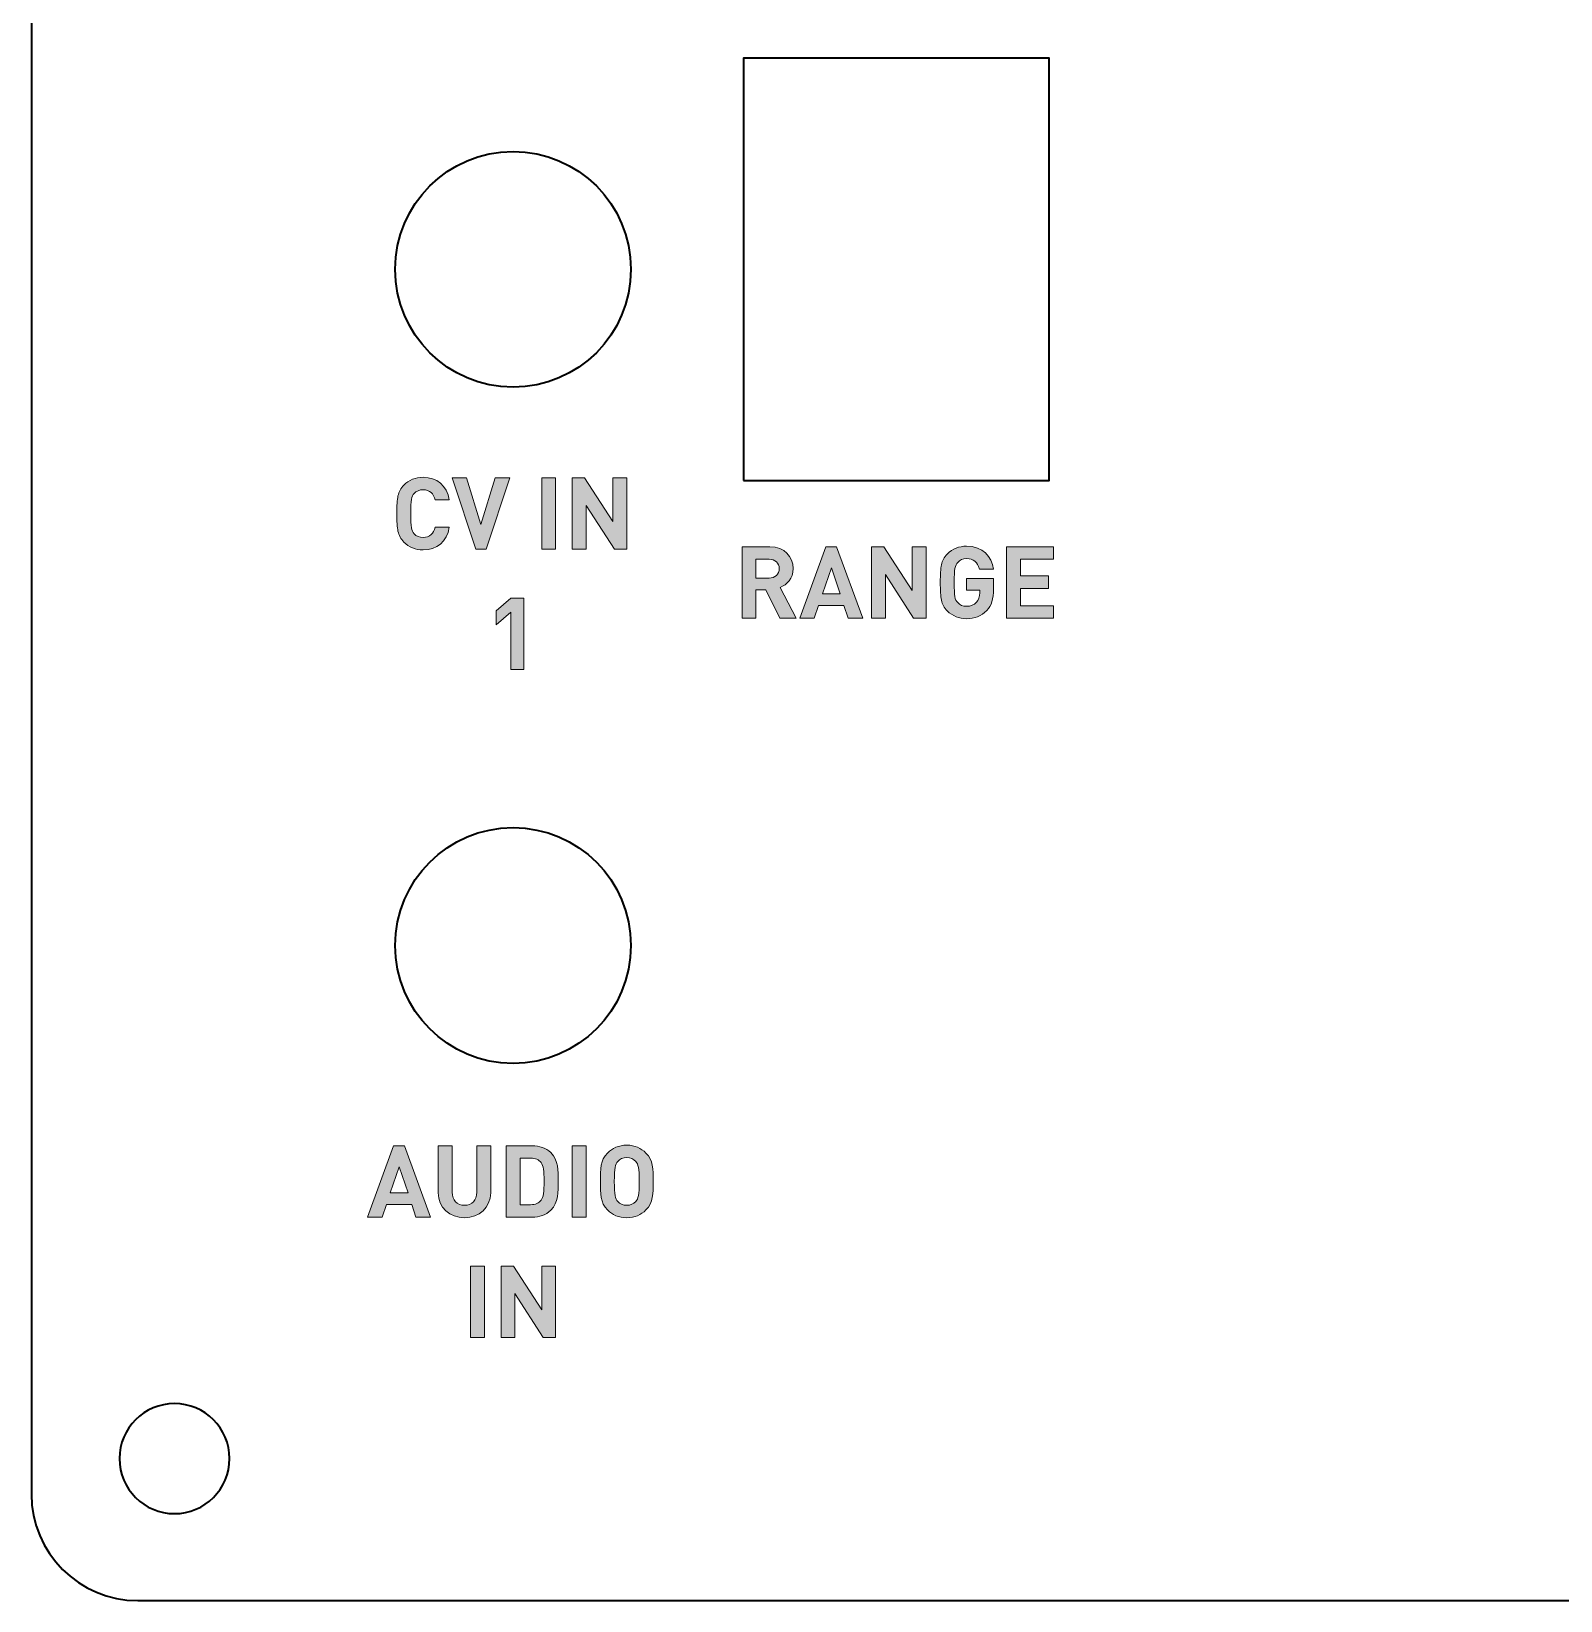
# Model space of a CAD drawing. Header units: millimetres. Extents: x 71 to 221, y 108 to 183.
# Drawn here: x 70.52 to 113.6, y 108 to 152.21 of the extents above; entities that cross this region are included whole.
import ezdxf

# ---------------------------------------------------------------- set-up
doc = ezdxf.new("R2010")
doc.units = ezdxf.units.MM
doc.header["$MEASUREMENT"] = 0
doc.layers.add('Borders', color=7, linetype='Continuous', lineweight=0)

msp = doc.modelspace()

# ---------------------------------------------------------------- hatches: boundary and pattern name
at = {"layer": 'Borders', "true_color": 0xed2024, "transparency": 33554687}
h = msp.add_hatch(color=240, dxfattribs=at)
h.dxf.hatch_style = 2
edge = h.paths.add_edge_path()
edge.add_spline(control_points=[(81.554, 137.602), (81.34, 137.602), (81.159, 137.675), (81.012, 137.822), (80.925, 137.909), (80.871, 138.011), (80.848, 138.124), (80.826, 138.237), (80.814, 138.403), (80.814, 138.623), (80.814, 138.844), (80.826, 139.01), (80.848, 139.123), (80.871, 139.239), (80.925, 139.337), (81.012, 139.425), (81.159, 139.572), (81.34, 139.645), (81.554, 139.645), (81.941, 139.645), (82.225, 139.419), (82.294, 139.01), (82.294, 139.01), (81.896, 139.01), (81.896, 139.01), (81.853, 139.183), (81.746, 139.295), (81.557, 139.295), (81.449, 139.295), (81.365, 139.261), (81.306, 139.191), (81.224, 139.103), (81.207, 139.013), (81.207, 138.623), (81.207, 138.234), (81.224, 138.143), (81.306, 138.056), (81.365, 137.986), (81.449, 137.952), (81.557, 137.952), (81.746, 137.952), (81.853, 138.065), (81.896, 138.237), (81.896, 138.237), (82.294, 138.237), (82.294, 138.237), (82.225, 137.828), (81.938, 137.602), (81.554, 137.602)], knot_values=[0, 0, 0, 0, 1, 1, 1, 2, 2, 2, 3, 3, 3, 4, 4, 4, 5, 5, 5, 6, 6, 6, 7, 7, 7, 8, 8, 8, 9, 9, 9, 10, 10, 10, 11, 11, 11, 12, 12, 12, 13, 13, 13, 14, 14, 14, 15, 15, 15, 16, 16, 16, 16], degree=3, periodic=0)
edge.add_line((81.554, 137.602), (81.554, 137.602))
h = msp.add_hatch(color=240, dxfattribs=at)
h.dxf.hatch_style = 2
h.paths.add_polyline_path([(83.332, 137.619), (83.039, 137.619), (82.375, 139.628), (82.782, 139.628), (83.185, 138.318), (83.589, 139.628), (83.998, 139.628)])
h = msp.add_hatch(color=240, dxfattribs=at)
h.dxf.hatch_style = 2
h.paths.add_polyline_path([(84.896, 139.628), (85.288, 139.628), (85.288, 137.619), (84.896, 137.619)])
h = msp.add_hatch(color=240, dxfattribs=at)
h.dxf.hatch_style = 2
h.paths.add_polyline_path([(86.944, 137.619), (86.148, 138.852), (86.148, 137.619), (85.756, 137.619), (85.756, 139.628), (86.106, 139.628), (86.902, 138.398), (86.902, 139.628), (87.294, 139.628), (87.294, 137.619)])
h = msp.add_hatch(color=240, dxfattribs=at)
h.dxf.hatch_style = 2
edge = h.paths.add_edge_path()
edge.add_spline(control_points=[(91.606, 135.679), (91.606, 135.679), (91.213, 136.48), (91.213, 136.48), (91.213, 136.48), (90.931, 136.48), (90.931, 136.48), (90.931, 136.48), (90.931, 135.679), (90.931, 135.679), (90.931, 135.679), (90.539, 135.679), (90.539, 135.679), (90.539, 135.679), (90.539, 137.688), (90.539, 137.688), (90.539, 137.688), (91.326, 137.688), (91.326, 137.688), (91.735, 137.688), (91.978, 137.408), (91.978, 137.073), (91.978, 136.79), (91.806, 136.615), (91.611, 136.545), (91.611, 136.545), (92.06, 135.679), (92.06, 135.679), (92.06, 135.679), (91.606, 135.679), (91.606, 135.679)], knot_values=[0, 0, 0, 0, 1, 1, 1, 2, 2, 2, 3, 3, 3, 4, 4, 4, 5, 5, 5, 6, 6, 6, 7, 7, 7, 8, 8, 8, 9, 9, 9, 10, 10, 10, 10], degree=3, periodic=0)
edge = h.paths.add_edge_path()
edge.add_spline(control_points=[(91.301, 137.338), (91.301, 137.338), (90.931, 137.338), (90.931, 137.338), (90.931, 137.338), (90.931, 136.807), (90.931, 136.807), (90.931, 136.807), (91.301, 136.807), (91.301, 136.807), (91.473, 136.807), (91.586, 136.917), (91.586, 137.073), (91.586, 137.228), (91.473, 137.338), (91.301, 137.338)], knot_values=[0, 0, 0, 0, 1, 1, 1, 2, 2, 2, 3, 3, 3, 4, 4, 4, 5, 5, 5, 5], degree=3, periodic=0)
edge.add_line((91.301, 137.338), (91.301, 137.338))
h = msp.add_hatch(color=240, dxfattribs=at)
h.dxf.hatch_style = 2
edge = h.paths.add_edge_path()
edge.add_spline(control_points=[(93.059, 137.095), (93.059, 137.095), (92.805, 136.364), (92.805, 136.364), (92.805, 136.364), (93.305, 136.364), (93.305, 136.364), (93.305, 136.364), (93.059, 137.095), (93.059, 137.095)], knot_values=[0, 0, 0, 0, 1, 1, 1, 2, 2, 2, 3, 3, 3, 3], degree=3, periodic=0)
edge = h.paths.add_edge_path()
edge.add_spline(control_points=[(93.528, 135.678), (93.528, 135.678), (93.409, 136.034), (93.409, 136.034), (93.409, 136.034), (92.695, 136.034), (92.695, 136.034), (92.695, 136.034), (92.574, 135.678), (92.574, 135.678), (92.574, 135.678), (92.165, 135.678), (92.165, 135.678), (92.165, 135.678), (92.896, 137.688), (92.896, 137.688), (92.896, 137.688), (93.203, 137.688), (93.203, 137.688), (93.203, 137.688), (93.937, 135.678), (93.937, 135.678), (93.937, 135.678), (93.528, 135.678), (93.528, 135.678)], knot_values=[0, 0, 0, 0, 1, 1, 1, 2, 2, 2, 3, 3, 3, 4, 4, 4, 5, 5, 5, 6, 6, 6, 7, 7, 7, 8, 8, 8, 8], degree=3, periodic=0)
h = msp.add_hatch(color=240, dxfattribs=at)
h.dxf.hatch_style = 2
h.paths.add_polyline_path([(95.373, 135.678), (94.578, 136.912), (94.578, 135.678), (94.185, 135.678), (94.185, 137.688), (94.535, 137.688), (95.331, 136.457), (95.331, 137.688), (95.723, 137.688), (95.723, 135.678)])
h = msp.add_hatch(color=240, dxfattribs=at)
h.dxf.hatch_style = 2
edge = h.paths.add_edge_path()
edge.add_spline(control_points=[(97.431, 135.89), (97.276, 135.732), (97.089, 135.662), (96.864, 135.662), (96.649, 135.662), (96.468, 135.735), (96.321, 135.882), (96.234, 135.969), (96.181, 136.071), (96.158, 136.184), (96.135, 136.296), (96.124, 136.463), (96.124, 136.683), (96.124, 136.903), (96.135, 137.07), (96.158, 137.183), (96.181, 137.298), (96.234, 137.397), (96.321, 137.484), (96.468, 137.631), (96.649, 137.705), (96.864, 137.705), (97.321, 137.705), (97.566, 137.411), (97.62, 137.061), (97.62, 137.061), (97.225, 137.061), (97.225, 137.061), (97.177, 137.256), (97.058, 137.355), (96.864, 137.355), (96.759, 137.355), (96.674, 137.318), (96.613, 137.248), (96.539, 137.155), (96.516, 137.081), (96.516, 136.683), (96.516, 136.288), (96.533, 136.209), (96.613, 136.116), (96.672, 136.045), (96.756, 136.012), (96.864, 136.012), (96.979, 136.012), (97.072, 136.048), (97.143, 136.124), (97.202, 136.192), (97.233, 136.282), (97.233, 136.393), (97.233, 136.393), (97.233, 136.468), (97.233, 136.468), (97.233, 136.468), (96.864, 136.468), (96.864, 136.468), (96.864, 136.468), (96.864, 136.796), (96.864, 136.796), (96.864, 136.796), (97.623, 136.796), (97.623, 136.796), (97.623, 136.796), (97.623, 136.502), (97.623, 136.502), (97.623, 136.209), (97.569, 136.037), (97.431, 135.89)], knot_values=[0, 0, 0, 0, 1, 1, 1, 2, 2, 2, 3, 3, 3, 4, 4, 4, 5, 5, 5, 6, 6, 6, 7, 7, 7, 8, 8, 8, 9, 9, 9, 10, 10, 10, 11, 11, 11, 12, 12, 12, 13, 13, 13, 14, 14, 14, 15, 15, 15, 16, 16, 16, 17, 17, 17, 18, 18, 18, 19, 19, 19, 20, 20, 20, 21, 21, 21, 22, 22, 22, 22], degree=3, periodic=0)
edge.add_line((97.431, 135.89), (97.431, 135.89))
h = msp.add_hatch(color=240, dxfattribs=at)
h.dxf.hatch_style = 2
h.paths.add_polyline_path([(97.99, 135.678), (97.99, 137.688), (99.313, 137.688), (99.313, 137.338), (98.382, 137.338), (98.382, 136.867), (99.175, 136.867), (99.175, 136.517), (98.382, 136.517), (98.382, 136.028), (99.313, 136.028), (99.313, 135.678)])
h = msp.add_hatch(color=240, dxfattribs=at)
h.dxf.hatch_style = 2
h.paths.add_polyline_path([(84.022, 134.232), (84.022, 135.846), (83.613, 135.491), (83.613, 135.886), (84.022, 136.241), (84.389, 136.241), (84.389, 134.232)])
h = msp.add_hatch(color=240, dxfattribs=at)
h.dxf.hatch_style = 2
edge = h.paths.add_edge_path()
edge.add_spline(control_points=[(80.885, 120.221), (80.885, 120.221), (80.631, 119.49), (80.631, 119.49), (80.631, 119.49), (81.131, 119.49), (81.131, 119.49), (81.131, 119.49), (80.885, 120.221), (80.885, 120.221)], knot_values=[0, 0, 0, 0, 1, 1, 1, 2, 2, 2, 3, 3, 3, 3], degree=3, periodic=0)
edge = h.paths.add_edge_path()
edge.add_spline(control_points=[(81.354, 118.803), (81.354, 118.803), (81.235, 119.159), (81.235, 119.159), (81.235, 119.159), (80.521, 119.159), (80.521, 119.159), (80.521, 119.159), (80.4, 118.803), (80.4, 118.803), (80.4, 118.803), (79.99, 118.803), (79.99, 118.803), (79.99, 118.803), (80.721, 120.813), (80.721, 120.813), (80.721, 120.813), (81.029, 120.813), (81.029, 120.813), (81.029, 120.813), (81.763, 118.803), (81.763, 118.803), (81.763, 118.803), (81.354, 118.803), (81.354, 118.803)], knot_values=[0, 0, 0, 0, 1, 1, 1, 2, 2, 2, 3, 3, 3, 4, 4, 4, 5, 5, 5, 6, 6, 6, 7, 7, 7, 8, 8, 8, 8], degree=3, periodic=0)
h = msp.add_hatch(color=240, dxfattribs=at)
h.dxf.hatch_style = 2
edge = h.paths.add_edge_path()
edge.add_spline(control_points=[(82.72, 118.787), (82.307, 118.787), (81.98, 119.066), (81.98, 119.492), (81.98, 119.492), (81.98, 120.813), (81.98, 120.813), (81.98, 120.813), (82.373, 120.813), (82.373, 120.813), (82.373, 120.813), (82.373, 119.506), (82.373, 119.506), (82.373, 119.275), (82.508, 119.137), (82.72, 119.137), (82.931, 119.137), (83.07, 119.275), (83.07, 119.506), (83.07, 119.506), (83.07, 120.813), (83.07, 120.813), (83.07, 120.813), (83.459, 120.813), (83.459, 120.813), (83.459, 120.813), (83.459, 119.492), (83.459, 119.492), (83.459, 119.066), (83.132, 118.787), (82.72, 118.787)], knot_values=[0, 0, 0, 0, 1, 1, 1, 2, 2, 2, 3, 3, 3, 4, 4, 4, 5, 5, 5, 6, 6, 6, 7, 7, 7, 8, 8, 8, 9, 9, 9, 10, 10, 10, 10], degree=3, periodic=0)
edge.add_line((82.72, 118.787), (82.72, 118.787))
h = msp.add_hatch(color=240, dxfattribs=at)
h.dxf.hatch_style = 2
edge = h.paths.add_edge_path()
edge.add_spline(control_points=[(84.879, 120.339), (84.811, 120.421), (84.721, 120.463), (84.585, 120.463), (84.585, 120.463), (84.289, 120.463), (84.289, 120.463), (84.289, 120.463), (84.289, 119.154), (84.289, 119.154), (84.289, 119.154), (84.585, 119.154), (84.585, 119.154), (84.721, 119.154), (84.811, 119.196), (84.879, 119.278), (84.952, 119.368), (84.963, 119.512), (84.963, 119.817), (84.963, 120.122), (84.952, 120.248), (84.879, 120.339)], knot_values=[0, 0, 0, 0, 1, 1, 1, 2, 2, 2, 3, 3, 3, 4, 4, 4, 5, 5, 5, 6, 6, 6, 7, 7, 7, 7], degree=3, periodic=0)
edge.add_line((84.879, 120.339), (84.879, 120.339))
edge = h.paths.add_edge_path()
edge.add_spline(control_points=[(85.152, 118.995), (85.019, 118.863), (84.83, 118.804), (84.622, 118.804), (84.622, 118.804), (83.896, 118.804), (83.896, 118.804), (83.896, 118.804), (83.896, 120.813), (83.896, 120.813), (83.896, 120.813), (84.622, 120.813), (84.622, 120.813), (84.83, 120.813), (85.019, 120.754), (85.152, 120.621), (85.378, 120.395), (85.356, 120.119), (85.356, 119.817), (85.356, 119.515), (85.378, 119.221), (85.152, 118.995)], knot_values=[0, 0, 0, 0, 1, 1, 1, 2, 2, 2, 3, 3, 3, 4, 4, 4, 5, 5, 5, 6, 6, 6, 7, 7, 7, 7], degree=3, periodic=0)
edge.add_line((85.152, 118.995), (85.152, 118.995))
h = msp.add_hatch(color=240, dxfattribs=at)
h.dxf.hatch_style = 2
h.paths.add_polyline_path([(85.756, 120.813), (86.149, 120.813), (86.149, 118.804), (85.756, 118.804)])
h = msp.add_hatch(color=240, dxfattribs=at)
h.dxf.hatch_style = 2
edge = h.paths.add_edge_path()
edge.add_spline(control_points=[(87.543, 120.373), (87.486, 120.438), (87.399, 120.48), (87.292, 120.48), (87.184, 120.48), (87.094, 120.438), (87.038, 120.373), (86.961, 120.288), (86.941, 120.195), (86.941, 119.808), (86.941, 119.422), (86.961, 119.328), (87.038, 119.244), (87.094, 119.179), (87.184, 119.137), (87.292, 119.137), (87.399, 119.137), (87.486, 119.179), (87.543, 119.244), (87.619, 119.328), (87.642, 119.422), (87.642, 119.808), (87.642, 120.195), (87.619, 120.288), (87.543, 120.373)], knot_values=[0, 0, 0, 0, 1, 1, 1, 2, 2, 2, 3, 3, 3, 4, 4, 4, 5, 5, 5, 6, 6, 6, 7, 7, 7, 8, 8, 8, 8], degree=3, periodic=0)
edge.add_line((87.543, 120.373), (87.543, 120.373))
edge = h.paths.add_edge_path()
edge.add_spline(control_points=[(87.833, 119.007), (87.692, 118.866), (87.52, 118.787), (87.292, 118.787), (87.063, 118.787), (86.888, 118.866), (86.747, 119.007), (86.544, 119.21), (86.549, 119.461), (86.549, 119.808), (86.549, 120.156), (86.544, 120.407), (86.747, 120.61), (86.888, 120.751), (87.063, 120.83), (87.292, 120.83), (87.52, 120.83), (87.692, 120.751), (87.833, 120.61), (88.037, 120.407), (88.034, 120.156), (88.034, 119.808), (88.034, 119.461), (88.037, 119.21), (87.833, 119.007)], knot_values=[0, 0, 0, 0, 1, 1, 1, 2, 2, 2, 3, 3, 3, 4, 4, 4, 5, 5, 5, 6, 6, 6, 7, 7, 7, 8, 8, 8, 8], degree=3, periodic=0)
edge.add_line((87.833, 119.007), (87.833, 119.007))
h = msp.add_hatch(color=240, dxfattribs=at)
h.dxf.hatch_style = 2
h.paths.add_polyline_path([(82.889, 117.426), (83.281, 117.426), (83.281, 115.417), (82.889, 115.417)])
h = msp.add_hatch(color=240, dxfattribs=at)
h.dxf.hatch_style = 2
h.paths.add_polyline_path([(84.938, 115.417), (84.142, 116.65), (84.142, 115.417), (83.75, 115.417), (83.75, 117.426), (84.1, 117.426), (84.895, 116.196), (84.895, 117.426), (85.287, 117.426), (85.287, 115.417)])

# ---------------------------------------------------------------- linework, layer by layer
at = {"layer": 'Borders', "color": 250, "lineweight": 35, "true_color": 0x231f20}
msp.add_lwpolyline([(90.582, 139.552), (99.186, 139.552), (99.186, 151.458), (90.582, 151.458)], close=True, dxfattribs=at)
at = {"layer": 'Borders'}
for points in [[(83.332, 137.619), (83.039, 137.619), (82.375, 139.628), (82.782, 139.628), (83.185, 138.318), (83.589, 139.628), (83.998, 139.628)], [(84.896, 139.628), (85.288, 139.628), (85.288, 137.619), (84.896, 137.619)], [(86.944, 137.619), (86.148, 138.852), (86.148, 137.619), (85.756, 137.619), (85.756, 139.628), (86.106, 139.628), (86.902, 138.398), (86.902, 139.628), (87.294, 139.628), (87.294, 137.619)], [(95.373, 135.678), (94.578, 136.912), (94.578, 135.678), (94.185, 135.678), (94.185, 137.688), (94.535, 137.688), (95.331, 136.457), (95.331, 137.688), (95.723, 137.688), (95.723, 135.678)], [(97.99, 135.678), (97.99, 137.688), (99.313, 137.688), (99.313, 137.338), (98.382, 137.338), (98.382, 136.867), (99.175, 136.867), (99.175, 136.517), (98.382, 136.517), (98.382, 136.028), (99.313, 136.028), (99.313, 135.678)], [(84.022, 134.232), (84.022, 135.846), (83.613, 135.491), (83.613, 135.886), (84.022, 136.241), (84.389, 136.241), (84.389, 134.232)], [(85.756, 120.813), (86.149, 120.813), (86.149, 118.804), (85.756, 118.804)], [(82.889, 117.426), (83.281, 117.426), (83.281, 115.417), (82.889, 115.417)], [(84.938, 115.417), (84.142, 116.65), (84.142, 115.417), (83.75, 115.417), (83.75, 117.426), (84.1, 117.426), (84.895, 116.196), (84.895, 117.426), (85.287, 117.426), (85.287, 115.417)]]:
    msp.add_lwpolyline(points, close=True, dxfattribs=at)
at = {"layer": 'Borders', "color": 250, "lineweight": 35, "true_color": 0x231f20}
for points, knots in [([(145.521, 180), (145.521, 181.657), (144.178, 183), (142.52, 183), (142.52, 183), (73.52, 183), (73.52, 183), (71.865, 182.999), (70.521, 181.656), (70.521, 180), (70.521, 180), (70.521, 111), (70.521, 111), (70.521, 109.343), (71.865, 108), (73.52, 108), (73.52, 108), (142.528, 108), (142.528, 108)], [0, 0, 0, 0, 1, 1, 1, 2, 2, 2, 3, 3, 3, 4, 4, 4, 5, 5, 5, 6, 6, 6, 6]), ([(87.409, 145.505), (87.409, 147.339), (85.923, 148.825), (84.089, 148.825), (82.254, 148.825), (80.768, 147.339), (80.768, 145.505), (80.768, 143.671), (82.254, 142.184), (84.089, 142.184), (85.923, 142.184), (87.409, 143.671), (87.409, 145.505)], [0, 0, 0, 0, 1, 1, 1, 2, 2, 2, 3, 3, 3, 4, 4, 4, 4]), ([(87.409, 126.455), (87.409, 128.289), (85.923, 129.776), (84.089, 129.776), (82.254, 129.776), (80.768, 128.289), (80.768, 126.455), (80.768, 124.621), (82.254, 123.134), (84.089, 123.134), (85.923, 123.134), (87.409, 124.621), (87.409, 126.455)], [0, 0, 0, 0, 1, 1, 1, 2, 2, 2, 3, 3, 3, 4, 4, 4, 4]), ([(76.103, 112.001), (76.103, 111.144), (75.409, 110.45), (74.553, 110.45), (73.697, 110.45), (73.003, 111.144), (73.003, 112.001), (73.003, 112.857), (73.697, 113.55), (74.553, 113.55), (75.409, 113.55), (76.103, 112.857), (76.103, 112.001)], [0, 0, 0, 0, 1, 1, 1, 2, 2, 2, 3, 3, 3, 4, 4, 4, 4]), ([(76.103, 112.001), (76.103, 111.144), (75.409, 110.45), (74.553, 110.45), (73.697, 110.45), (73.003, 111.144), (73.003, 112.001), (73.003, 112.857), (73.697, 113.55), (74.553, 113.55), (75.409, 113.55), (76.103, 112.857), (76.103, 112.001)], [0, 0, 0, 0, 1, 1, 1, 2, 2, 2, 3, 3, 3, 4, 4, 4, 4])]:
    msp.add_open_spline(points, degree=3, knots=knots, dxfattribs=at)
at = {"layer": 'Borders'}
for points, knots in [([(81.554, 137.602), (81.34, 137.602), (81.159, 137.675), (81.012, 137.822), (80.925, 137.909), (80.871, 138.011), (80.848, 138.124), (80.826, 138.237), (80.814, 138.403), (80.814, 138.623), (80.814, 138.844), (80.826, 139.01), (80.848, 139.123), (80.871, 139.239), (80.925, 139.337), (81.012, 139.425), (81.159, 139.572), (81.34, 139.645), (81.554, 139.645), (81.941, 139.645), (82.225, 139.419), (82.294, 139.01), (82.294, 139.01), (81.896, 139.01), (81.896, 139.01), (81.853, 139.183), (81.746, 139.295), (81.557, 139.295), (81.449, 139.295), (81.365, 139.261), (81.306, 139.191), (81.224, 139.103), (81.207, 139.013), (81.207, 138.623), (81.207, 138.234), (81.224, 138.143), (81.306, 138.056), (81.365, 137.986), (81.449, 137.952), (81.557, 137.952), (81.746, 137.952), (81.853, 138.065), (81.896, 138.237), (81.896, 138.237), (82.294, 138.237), (82.294, 138.237), (82.225, 137.828), (81.938, 137.602), (81.554, 137.602)], [0, 0, 0, 0, 1, 1, 1, 2, 2, 2, 3, 3, 3, 4, 4, 4, 5, 5, 5, 6, 6, 6, 7, 7, 7, 8, 8, 8, 9, 9, 9, 10, 10, 10, 11, 11, 11, 12, 12, 12, 13, 13, 13, 14, 14, 14, 15, 15, 15, 16, 16, 16, 16]), ([(91.606, 135.679), (91.606, 135.679), (91.213, 136.48), (91.213, 136.48), (91.213, 136.48), (90.931, 136.48), (90.931, 136.48), (90.931, 136.48), (90.931, 135.679), (90.931, 135.679), (90.931, 135.679), (90.539, 135.679), (90.539, 135.679), (90.539, 135.679), (90.539, 137.688), (90.539, 137.688), (90.539, 137.688), (91.326, 137.688), (91.326, 137.688), (91.735, 137.688), (91.978, 137.408), (91.978, 137.073), (91.978, 136.79), (91.806, 136.615), (91.611, 136.545), (91.611, 136.545), (92.06, 135.679), (92.06, 135.679), (92.06, 135.679), (91.606, 135.679), (91.606, 135.679)], [0, 0, 0, 0, 1, 1, 1, 2, 2, 2, 3, 3, 3, 4, 4, 4, 5, 5, 5, 6, 6, 6, 7, 7, 7, 8, 8, 8, 9, 9, 9, 10, 10, 10, 10]), ([(93.528, 135.678), (93.528, 135.678), (93.409, 136.034), (93.409, 136.034), (93.409, 136.034), (92.695, 136.034), (92.695, 136.034), (92.695, 136.034), (92.574, 135.678), (92.574, 135.678), (92.574, 135.678), (92.165, 135.678), (92.165, 135.678), (92.165, 135.678), (92.896, 137.688), (92.896, 137.688), (92.896, 137.688), (93.203, 137.688), (93.203, 137.688), (93.203, 137.688), (93.937, 135.678), (93.937, 135.678), (93.937, 135.678), (93.528, 135.678), (93.528, 135.678)], [0, 0, 0, 0, 1, 1, 1, 2, 2, 2, 3, 3, 3, 4, 4, 4, 5, 5, 5, 6, 6, 6, 7, 7, 7, 8, 8, 8, 8]), ([(97.431, 135.89), (97.276, 135.732), (97.089, 135.662), (96.864, 135.662), (96.649, 135.662), (96.468, 135.735), (96.321, 135.882), (96.234, 135.969), (96.181, 136.071), (96.158, 136.184), (96.135, 136.296), (96.124, 136.463), (96.124, 136.683), (96.124, 136.903), (96.135, 137.07), (96.158, 137.183), (96.181, 137.298), (96.234, 137.397), (96.321, 137.484), (96.468, 137.631), (96.649, 137.705), (96.864, 137.705), (97.321, 137.705), (97.566, 137.411), (97.62, 137.061), (97.62, 137.061), (97.225, 137.061), (97.225, 137.061), (97.177, 137.256), (97.058, 137.355), (96.864, 137.355), (96.759, 137.355), (96.674, 137.318), (96.613, 137.248), (96.539, 137.155), (96.516, 137.081), (96.516, 136.683), (96.516, 136.288), (96.533, 136.209), (96.613, 136.116), (96.672, 136.045), (96.756, 136.012), (96.864, 136.012), (96.979, 136.012), (97.072, 136.048), (97.143, 136.124), (97.202, 136.192), (97.233, 136.282), (97.233, 136.393), (97.233, 136.393), (97.233, 136.468), (97.233, 136.468), (97.233, 136.468), (96.864, 136.468), (96.864, 136.468), (96.864, 136.468), (96.864, 136.796), (96.864, 136.796), (96.864, 136.796), (97.623, 136.796), (97.623, 136.796), (97.623, 136.796), (97.623, 136.502), (97.623, 136.502), (97.623, 136.209), (97.569, 136.037), (97.431, 135.89)], [0, 0, 0, 0, 1, 1, 1, 2, 2, 2, 3, 3, 3, 4, 4, 4, 5, 5, 5, 6, 6, 6, 7, 7, 7, 8, 8, 8, 9, 9, 9, 10, 10, 10, 11, 11, 11, 12, 12, 12, 13, 13, 13, 14, 14, 14, 15, 15, 15, 16, 16, 16, 17, 17, 17, 18, 18, 18, 19, 19, 19, 20, 20, 20, 21, 21, 21, 22, 22, 22, 22]), ([(91.301, 137.338), (91.301, 137.338), (90.931, 137.338), (90.931, 137.338), (90.931, 137.338), (90.931, 136.807), (90.931, 136.807), (90.931, 136.807), (91.301, 136.807), (91.301, 136.807), (91.473, 136.807), (91.586, 136.917), (91.586, 137.073), (91.586, 137.228), (91.473, 137.338), (91.301, 137.338)], [0, 0, 0, 0, 1, 1, 1, 2, 2, 2, 3, 3, 3, 4, 4, 4, 5, 5, 5, 5]), ([(93.059, 137.095), (93.059, 137.095), (92.805, 136.364), (92.805, 136.364), (92.805, 136.364), (93.305, 136.364), (93.305, 136.364), (93.305, 136.364), (93.059, 137.095), (93.059, 137.095)], [0, 0, 0, 0, 1, 1, 1, 2, 2, 2, 3, 3, 3, 3]), ([(81.354, 118.803), (81.354, 118.803), (81.235, 119.159), (81.235, 119.159), (81.235, 119.159), (80.521, 119.159), (80.521, 119.159), (80.521, 119.159), (80.4, 118.803), (80.4, 118.803), (80.4, 118.803), (79.99, 118.803), (79.99, 118.803), (79.99, 118.803), (80.721, 120.813), (80.721, 120.813), (80.721, 120.813), (81.029, 120.813), (81.029, 120.813), (81.029, 120.813), (81.763, 118.803), (81.763, 118.803), (81.763, 118.803), (81.354, 118.803), (81.354, 118.803)], [0, 0, 0, 0, 1, 1, 1, 2, 2, 2, 3, 3, 3, 4, 4, 4, 5, 5, 5, 6, 6, 6, 7, 7, 7, 8, 8, 8, 8]), ([(82.72, 118.787), (82.307, 118.787), (81.98, 119.066), (81.98, 119.492), (81.98, 119.492), (81.98, 120.813), (81.98, 120.813), (81.98, 120.813), (82.373, 120.813), (82.373, 120.813), (82.373, 120.813), (82.373, 119.506), (82.373, 119.506), (82.373, 119.275), (82.508, 119.137), (82.72, 119.137), (82.931, 119.137), (83.07, 119.275), (83.07, 119.506), (83.07, 119.506), (83.07, 120.813), (83.07, 120.813), (83.07, 120.813), (83.459, 120.813), (83.459, 120.813), (83.459, 120.813), (83.459, 119.492), (83.459, 119.492), (83.459, 119.066), (83.132, 118.787), (82.72, 118.787)], [0, 0, 0, 0, 1, 1, 1, 2, 2, 2, 3, 3, 3, 4, 4, 4, 5, 5, 5, 6, 6, 6, 7, 7, 7, 8, 8, 8, 9, 9, 9, 10, 10, 10, 10]), ([(85.152, 118.995), (85.019, 118.863), (84.83, 118.804), (84.622, 118.804), (84.622, 118.804), (83.896, 118.804), (83.896, 118.804), (83.896, 118.804), (83.896, 120.813), (83.896, 120.813), (83.896, 120.813), (84.622, 120.813), (84.622, 120.813), (84.83, 120.813), (85.019, 120.754), (85.152, 120.621), (85.378, 120.395), (85.356, 120.119), (85.356, 119.817), (85.356, 119.515), (85.378, 119.221), (85.152, 118.995)], [0, 0, 0, 0, 1, 1, 1, 2, 2, 2, 3, 3, 3, 4, 4, 4, 5, 5, 5, 6, 6, 6, 7, 7, 7, 7]), ([(87.833, 119.007), (87.692, 118.866), (87.52, 118.787), (87.292, 118.787), (87.063, 118.787), (86.888, 118.866), (86.747, 119.007), (86.544, 119.21), (86.549, 119.461), (86.549, 119.808), (86.549, 120.156), (86.544, 120.407), (86.747, 120.61), (86.888, 120.751), (87.063, 120.83), (87.292, 120.83), (87.52, 120.83), (87.692, 120.751), (87.833, 120.61), (88.037, 120.407), (88.034, 120.156), (88.034, 119.808), (88.034, 119.461), (88.037, 119.21), (87.833, 119.007)], [0, 0, 0, 0, 1, 1, 1, 2, 2, 2, 3, 3, 3, 4, 4, 4, 5, 5, 5, 6, 6, 6, 7, 7, 7, 8, 8, 8, 8]), ([(84.879, 120.339), (84.811, 120.421), (84.721, 120.463), (84.585, 120.463), (84.585, 120.463), (84.289, 120.463), (84.289, 120.463), (84.289, 120.463), (84.289, 119.154), (84.289, 119.154), (84.289, 119.154), (84.585, 119.154), (84.585, 119.154), (84.721, 119.154), (84.811, 119.196), (84.879, 119.278), (84.952, 119.368), (84.963, 119.512), (84.963, 119.817), (84.963, 120.122), (84.952, 120.248), (84.879, 120.339)], [0, 0, 0, 0, 1, 1, 1, 2, 2, 2, 3, 3, 3, 4, 4, 4, 5, 5, 5, 6, 6, 6, 7, 7, 7, 7]), ([(87.543, 120.373), (87.486, 120.438), (87.399, 120.48), (87.292, 120.48), (87.184, 120.48), (87.094, 120.438), (87.038, 120.373), (86.961, 120.288), (86.941, 120.195), (86.941, 119.808), (86.941, 119.422), (86.961, 119.328), (87.038, 119.244), (87.094, 119.179), (87.184, 119.137), (87.292, 119.137), (87.399, 119.137), (87.486, 119.179), (87.543, 119.244), (87.619, 119.328), (87.642, 119.422), (87.642, 119.808), (87.642, 120.195), (87.619, 120.288), (87.543, 120.373)], [0, 0, 0, 0, 1, 1, 1, 2, 2, 2, 3, 3, 3, 4, 4, 4, 5, 5, 5, 6, 6, 6, 7, 7, 7, 8, 8, 8, 8]), ([(80.885, 120.221), (80.885, 120.221), (80.631, 119.49), (80.631, 119.49), (80.631, 119.49), (81.131, 119.49), (81.131, 119.49), (81.131, 119.49), (80.885, 120.221), (80.885, 120.221)], [0, 0, 0, 0, 1, 1, 1, 2, 2, 2, 3, 3, 3, 3])]:
    msp.add_open_spline(points, degree=3, knots=knots, dxfattribs=at)

doc.saveas('drawing.dxf')
